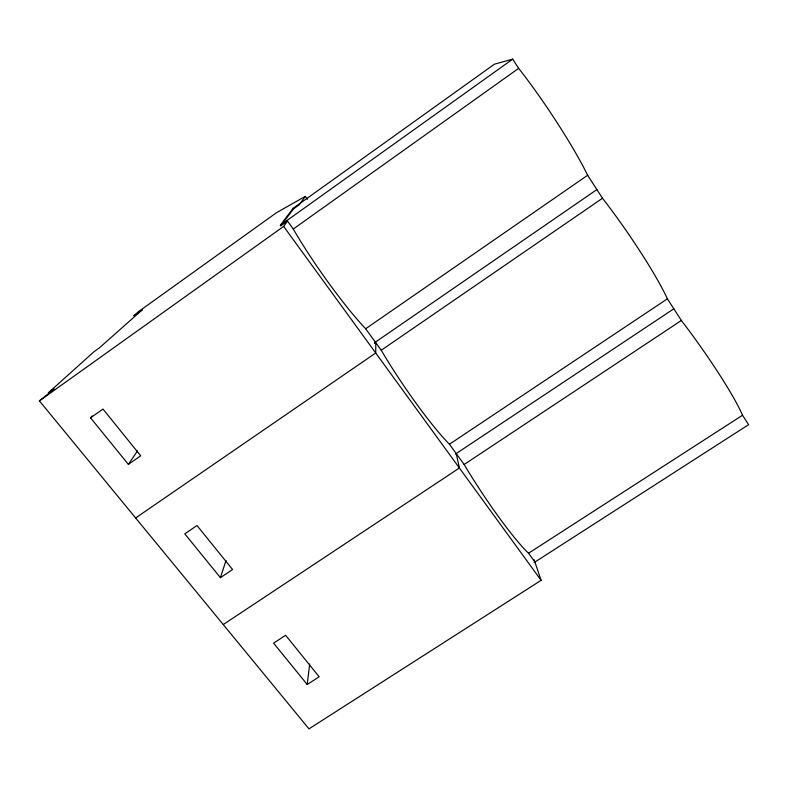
<?xml version="1.0" encoding="UTF-8"?>
<svg xmlns="http://www.w3.org/2000/svg" width="788" height="788" viewBox="0 0 788 788"><rect width="100%" height="100%" fill="white"/><g stroke="black" fill="none" stroke-linecap="round" stroke-linejoin="round"><path stroke-width="1.18" d="M307.212 684.516L273.594 643.146L285.62 635.266L319.16 676.793L307.212 684.516L309.664 663.959M220.413 577.683L232.558 569.537L197.01 525.527L184.786 533.84L220.413 577.683L226.008 560.514M92.176 416.025L90.551 417.847L128.375 464.388L137.476 450.943M534.146 559.736L541.11 580.323L308.975 728.861L39.4 400.885L283.641 226.412L287.502 221.064L293.284 229.032A91.25 11.268 54.9 0 0 365.652 328.763L381.244 350.246A88.197 10.717 55.8 0 0 449.446 444.235L464.142 464.496A86.66 10.057 56.6 0 0 528.531 553.225L534.924 562.041M307.468 199.364L305.32 196.37L299.302 204.713L293.491 208.869L280.833 225.831L280.38 225.21L293.106 208.337L494.44 64.183L512.692 59.139L518.642 68.359A94.018 10.628 56.4 0 1 587.641 175.261L602.485 198.261A90.778 10.096 55.5 0 1 667.387 298.819L681.364 320.48A89.172 9.456 54.8 0 1 742.523 415.246L748.6 424.663L534.136 562.553M39.4 400.885L49.831 392.582L54.017 388.789L48.265 392.897L94.028 351.694L99.505 347.764L142.441 309.674L133.812 315.86L138.452 311.684L276.45 212.73L305.32 196.37M280.38 225.21L512.692 59.139M280.833 225.831L287.502 221.064M293.284 229.032L518.642 68.359M90.551 417.847L102.982 409.07L140.717 455.799L128.375 464.388M365.652 328.763L587.641 175.261M374.743 342.583L596.89 189.593M374.566 343.578L375.787 342.731L375.728 352.985L135.625 517.962M381.244 350.246L602.485 198.261M449.446 444.235L667.387 298.819M455.405 454.105L673.829 308.798M464.142 464.496L681.364 320.48M223.25 624.559L459.404 468.003L456.213 453.563M528.531 553.225L742.523 415.246M283.641 226.412L541.11 580.323M293.106 208.337L293.491 208.869"/></g></svg>
